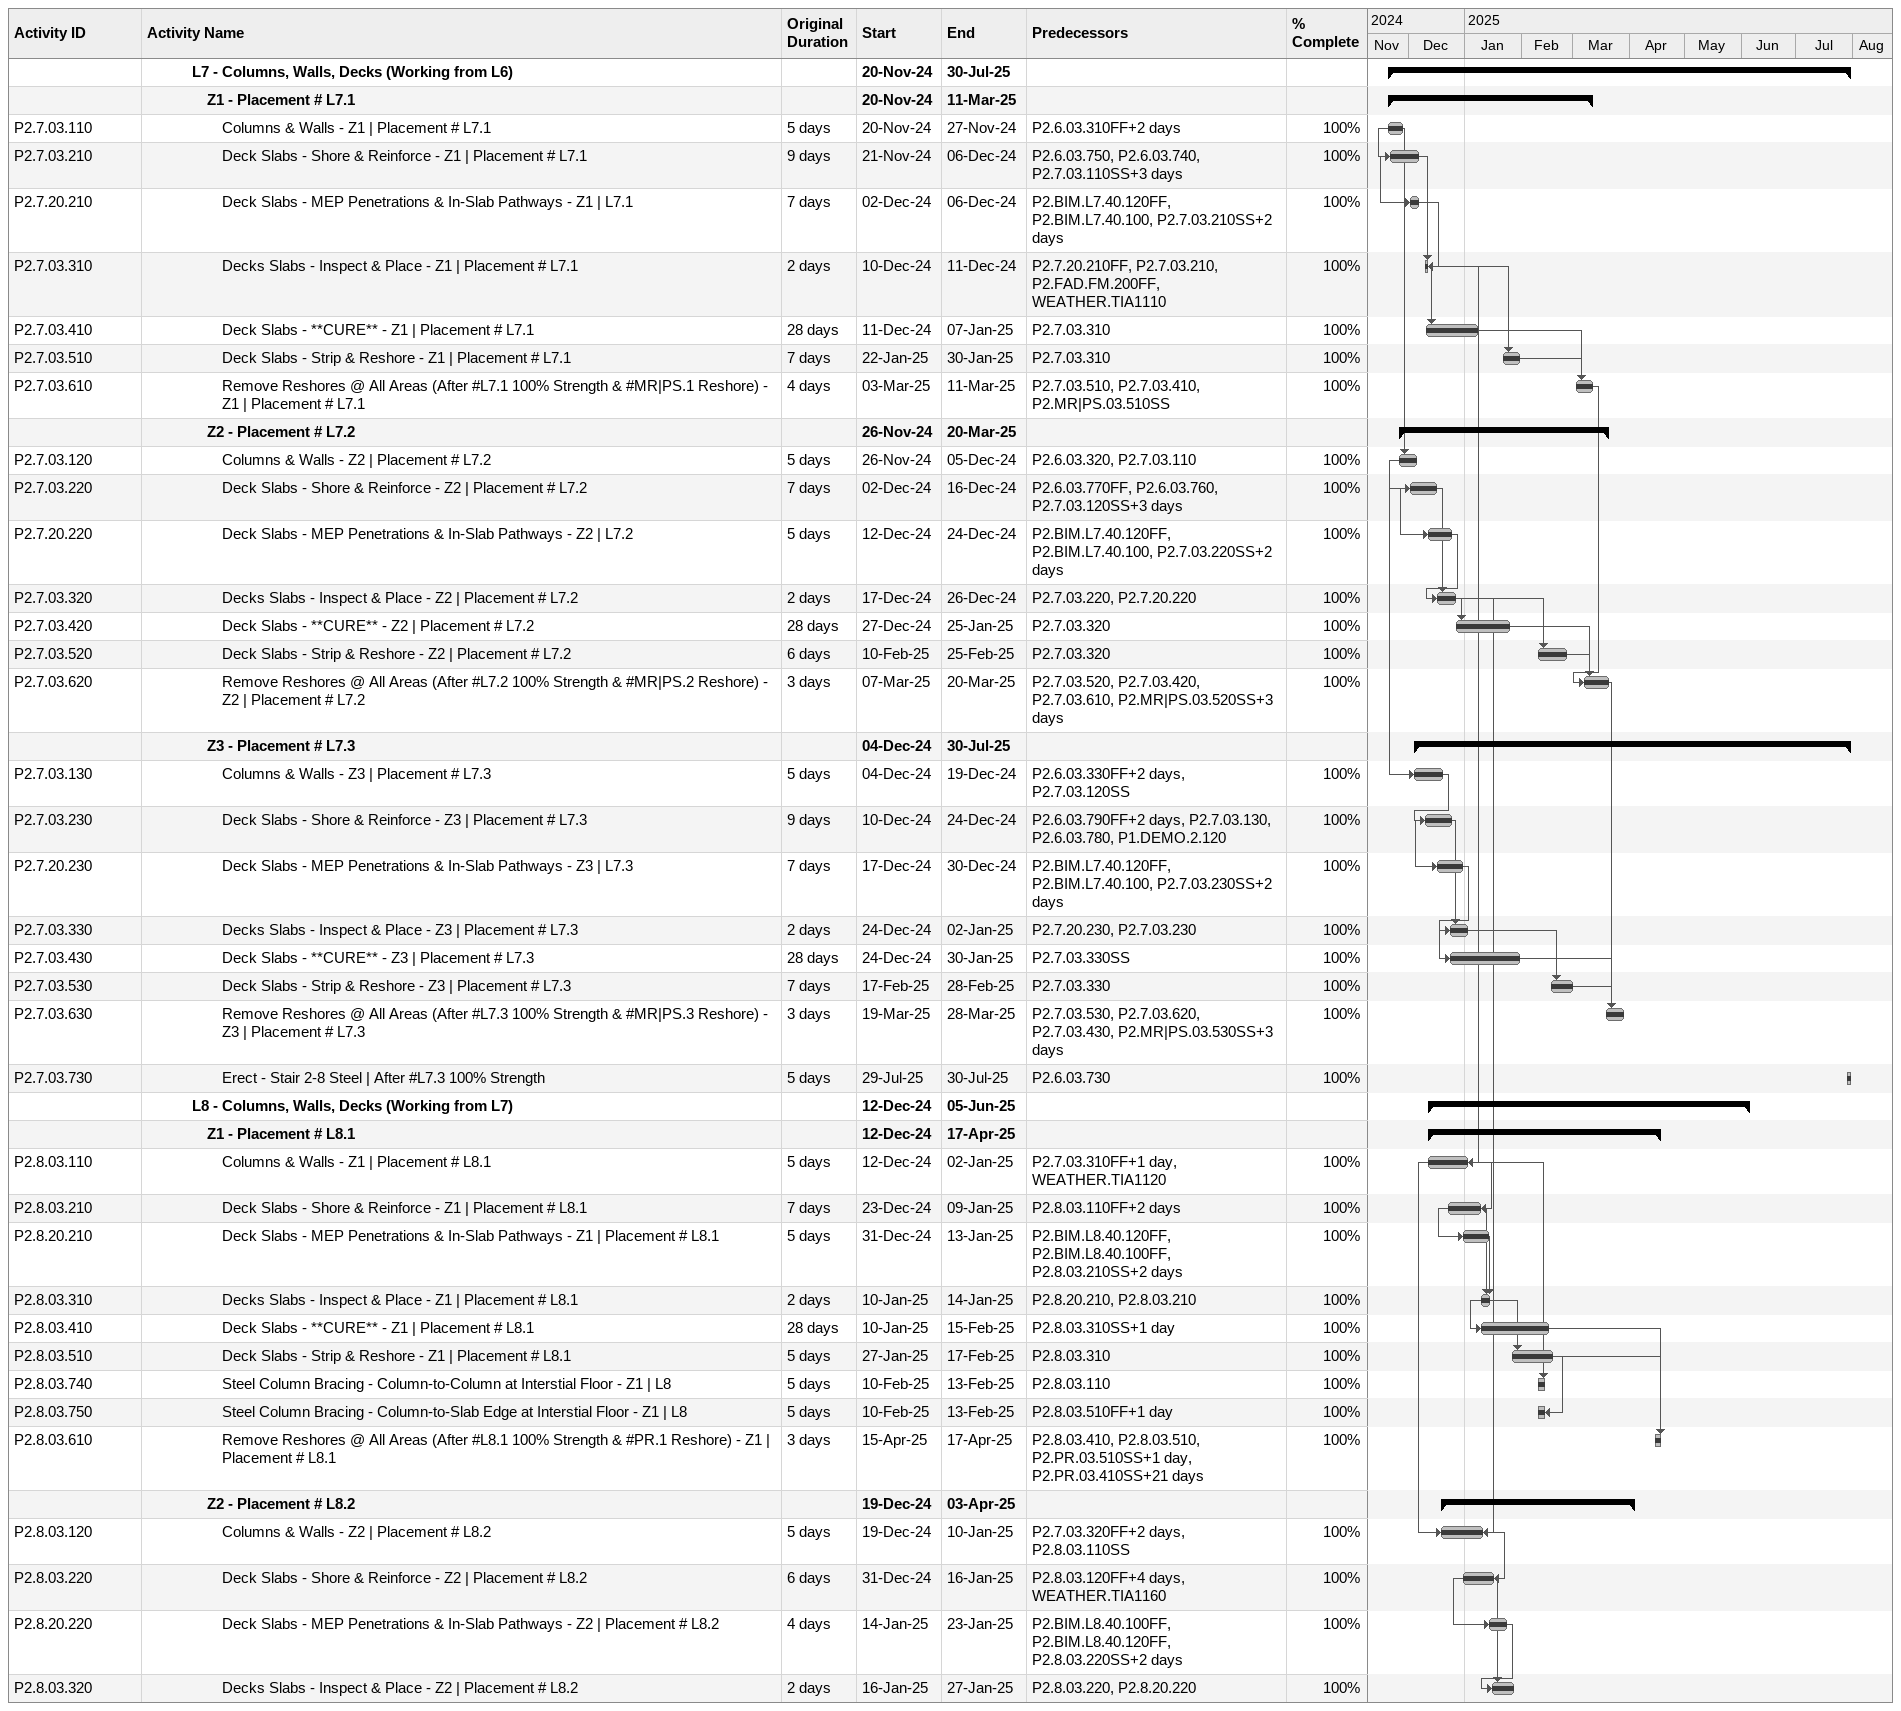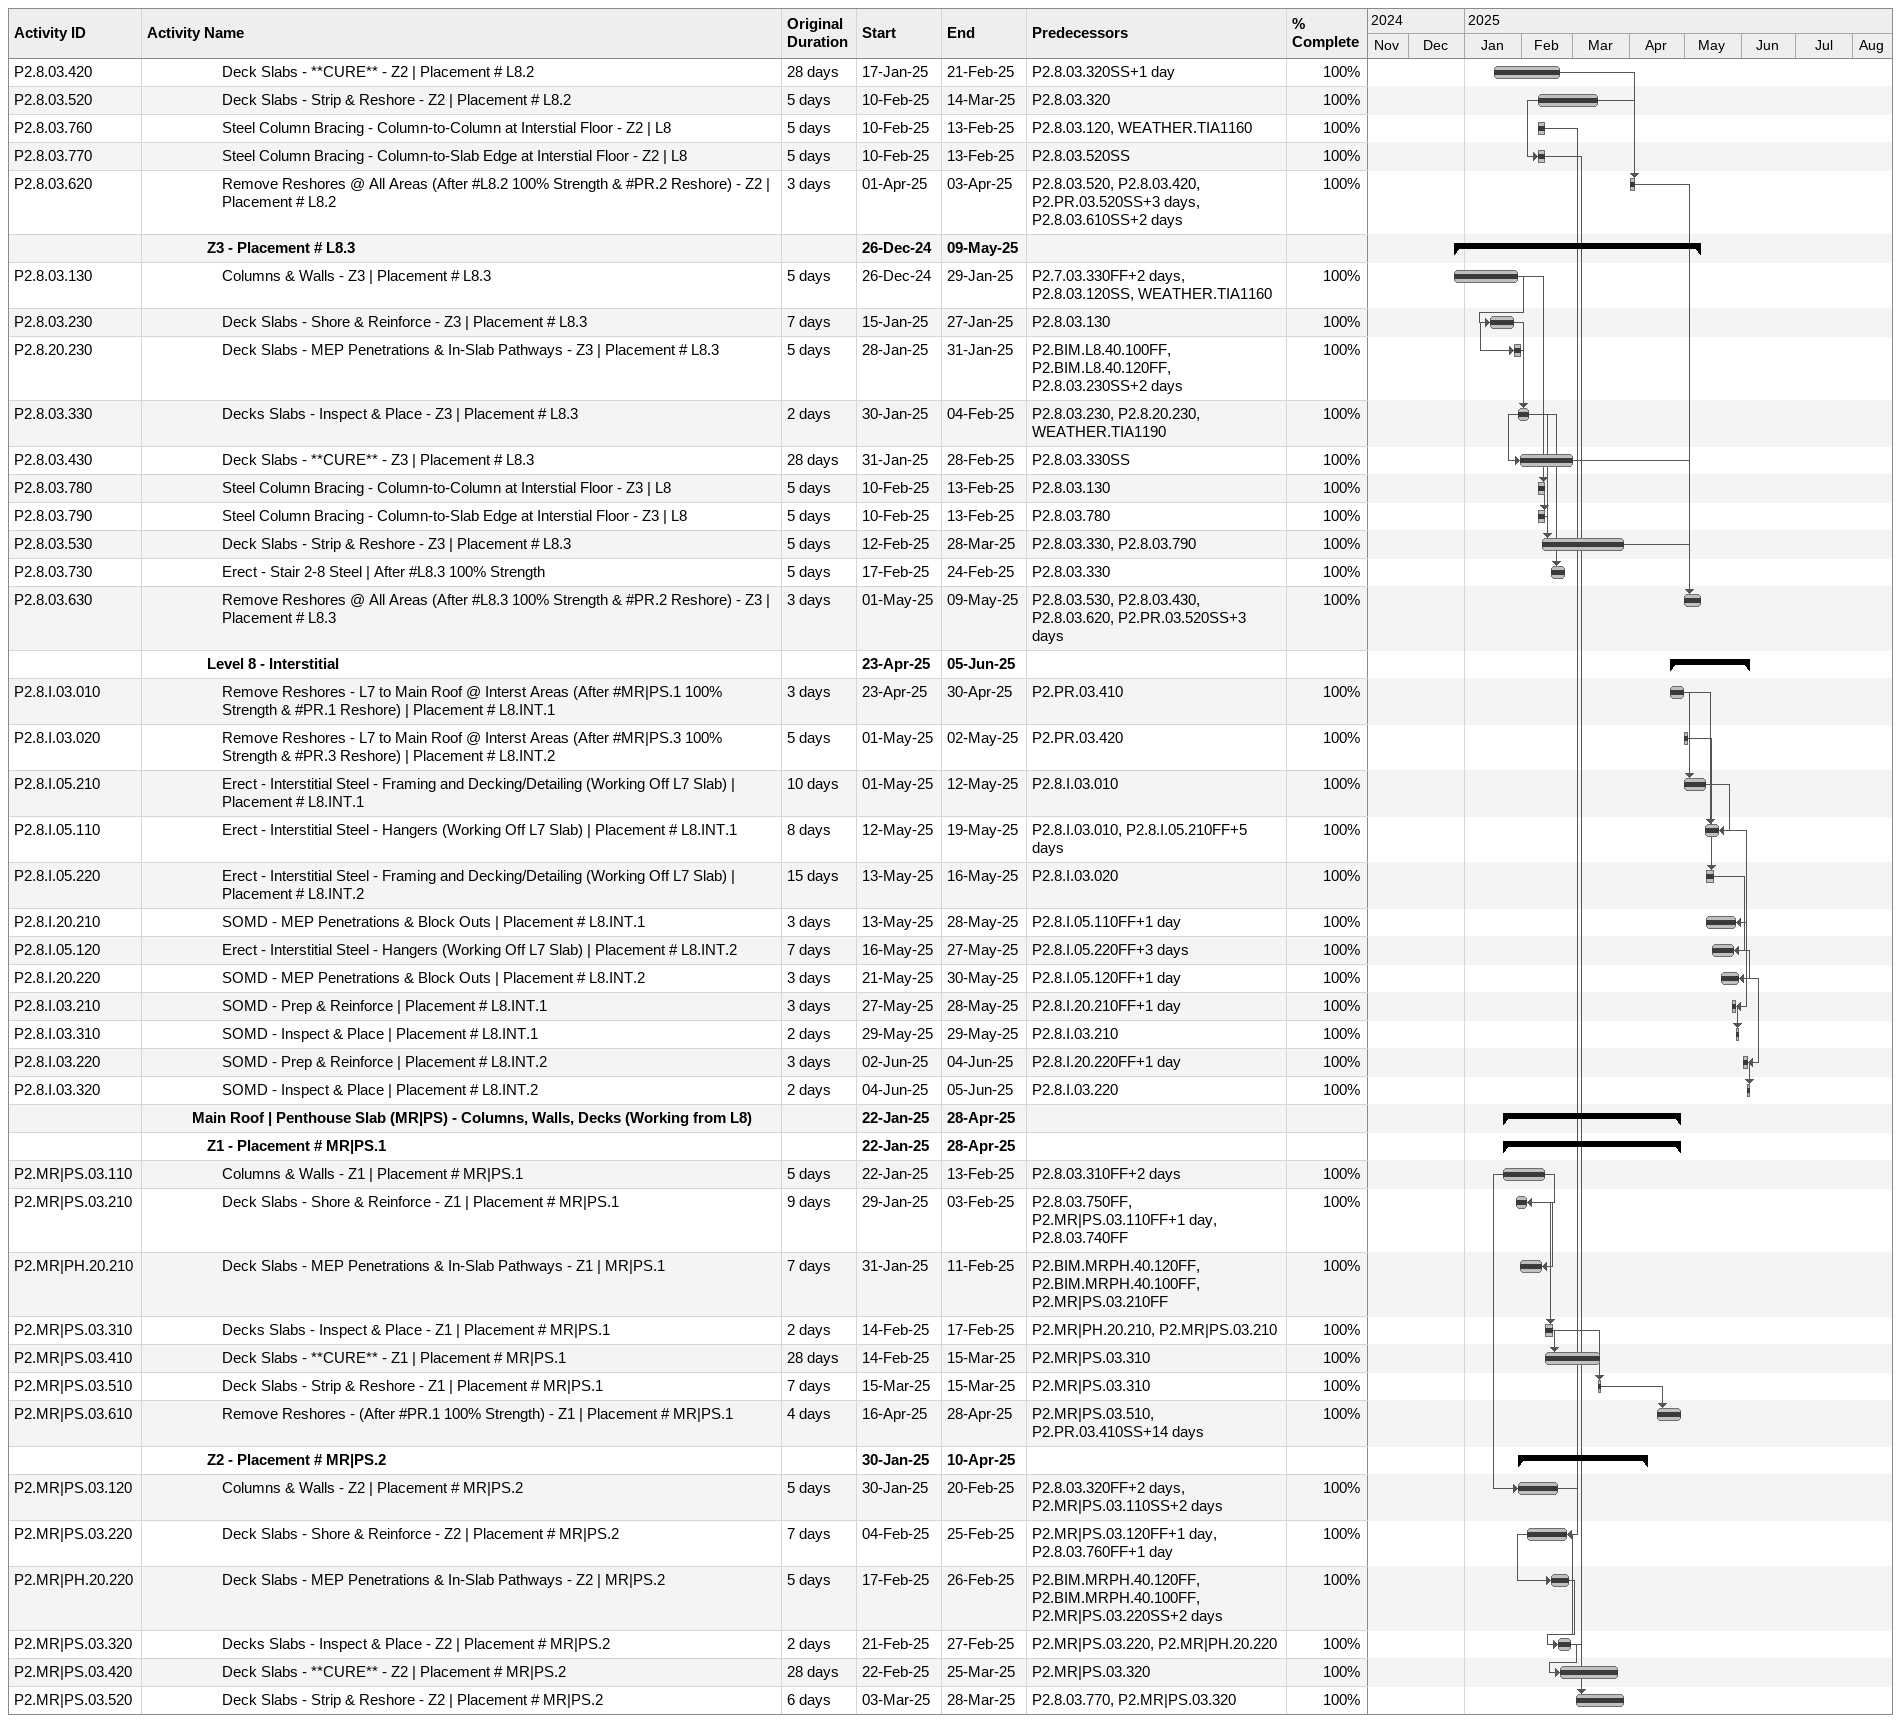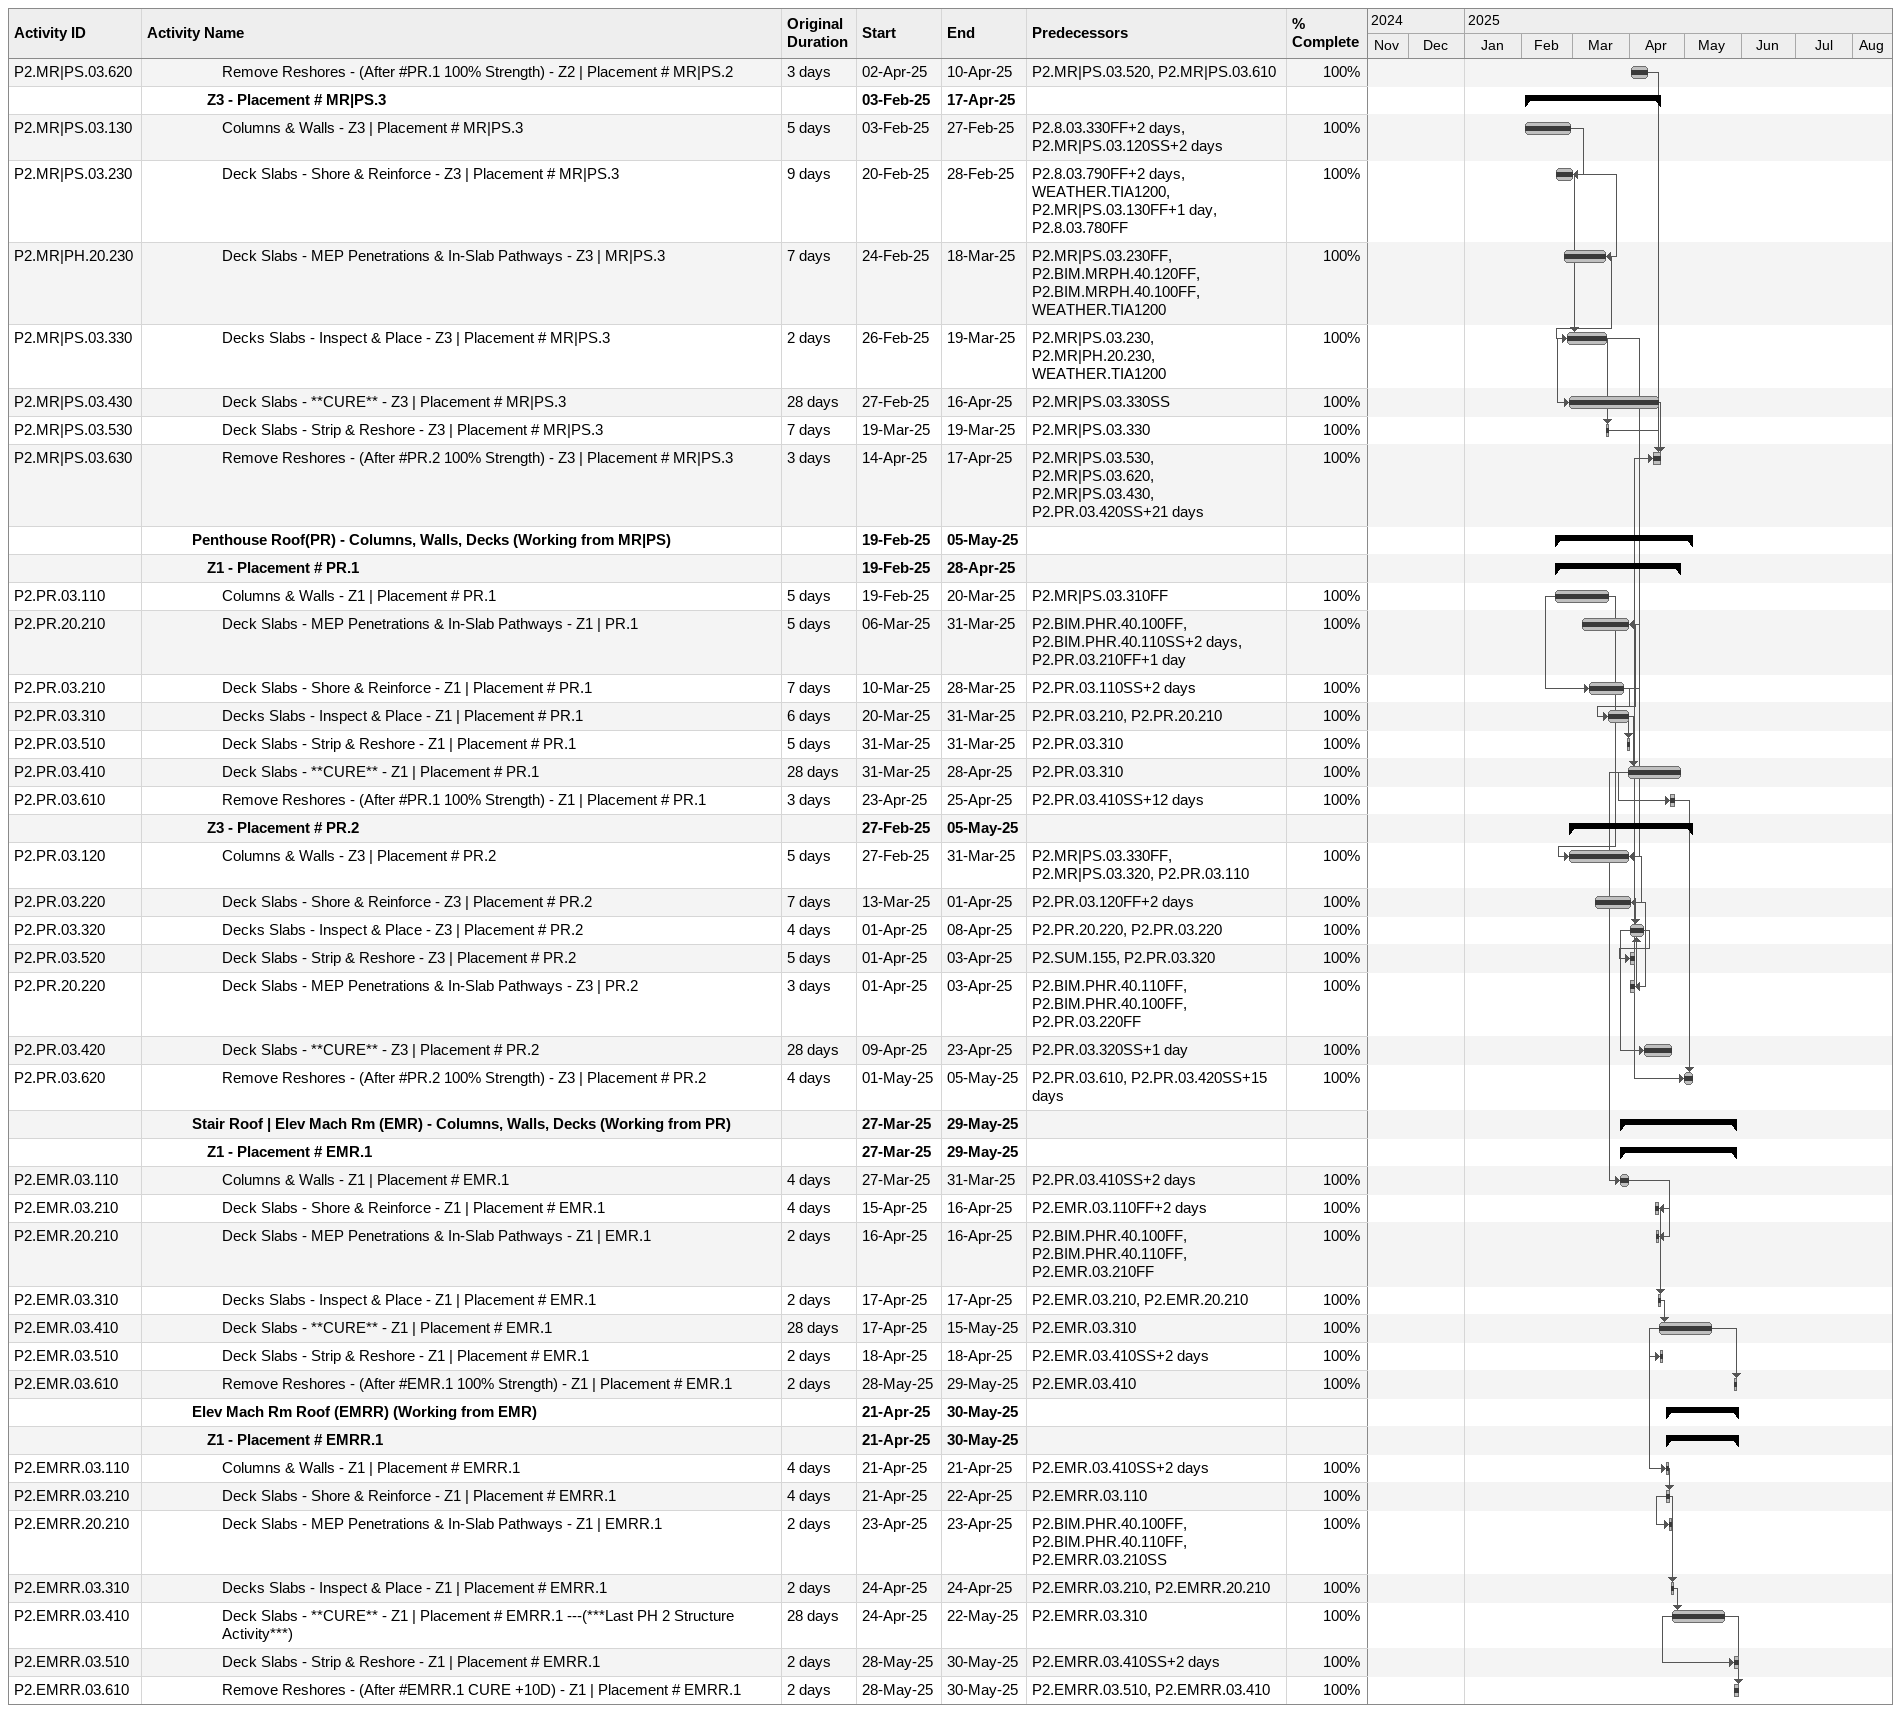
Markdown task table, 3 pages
| ID | Level | Task | Original duration | Start | Finish | Predecessors | % complete |
|---|---|---|---|---|---|---|---|
|  | 4 | **L7 - Columns, Walls, Decks (Working from L6)** |  | 2024-11-20 | 2025-07-30 |  |  |
|  | 5 | **Z1 - Placement # L7.1** |  | 2024-11-20 | 2025-03-11 |  |  |
| P2.7.03.110 | 6 | Columns & Walls - Z1 \| Placement # L7.1 | 5d | 2024-11-20 | 2024-11-27 | P2.6.03.310FF+2d | 100 |
| P2.7.03.210 | 6 | Deck Slabs - Shore & Reinforce - Z1 \| Placement # L7.1 | 9d | 2024-11-21 | 2024-12-06 | P2.6.03.750, P2.6.03.740, P2.7.03.110SS+3d | 100 |
| P2.7.20.210 | 6 | Deck Slabs - MEP Penetrations & In-Slab Pathways - Z1 \| L7.1 | 7d | 2024-12-02 | 2024-12-06 | P2.BIM.L7.40.120FF, P2.BIM.L7.40.100, P2.7.03.210SS+2d | 100 |
| P2.7.03.310 | 6 | Decks Slabs - Inspect & Place - Z1 \| Placement # L7.1 | 2d | 2024-12-10 | 2024-12-11 | P2.7.20.210FF, P2.7.03.210, P2.FAD.FM.200FF, WEATHER.TIA1110 | 100 |
| P2.7.03.410 | 6 | Deck Slabs - **CURE** - Z1 \| Placement # L7.1 | 28d | 2024-12-11 | 2025-01-07 | P2.7.03.310 | 100 |
| P2.7.03.510 | 6 | Deck Slabs - Strip & Reshore - Z1 \| Placement # L7.1 | 7d | 2025-01-22 | 2025-01-30 | P2.7.03.310 | 100 |
| P2.7.03.610 | 6 | Remove Reshores @ All Areas (After #L7.1 100% Strength & #MR\|PS.1 Reshore) - Z1 \| Placement # L7.1 | 4d | 2025-03-03 | 2025-03-11 | P2.7.03.510, P2.7.03.410, P2.MR\|PS.03.510SS | 100 |
|  | 5 | **Z2 - Placement # L7.2** |  | 2024-11-26 | 2025-03-20 |  |  |
| P2.7.03.120 | 6 | Columns & Walls - Z2 \| Placement # L7.2 | 5d | 2024-11-26 | 2024-12-05 | P2.6.03.320, P2.7.03.110 | 100 |
| P2.7.03.220 | 6 | Deck Slabs - Shore & Reinforce - Z2 \| Placement # L7.2 | 7d | 2024-12-02 | 2024-12-16 | P2.6.03.770FF, P2.6.03.760, P2.7.03.120SS+3d | 100 |
| P2.7.20.220 | 6 | Deck Slabs - MEP Penetrations & In-Slab Pathways - Z2 \| L7.2 | 5d | 2024-12-12 | 2024-12-24 | P2.BIM.L7.40.120FF, P2.BIM.L7.40.100, P2.7.03.220SS+2d | 100 |
| P2.7.03.320 | 6 | Decks Slabs - Inspect & Place - Z2 \| Placement # L7.2 | 2d | 2024-12-17 | 2024-12-26 | P2.7.03.220, P2.7.20.220 | 100 |
| P2.7.03.420 | 6 | Deck Slabs - **CURE** - Z2 \| Placement # L7.2 | 28d | 2024-12-27 | 2025-01-25 | P2.7.03.320 | 100 |
| P2.7.03.520 | 6 | Deck Slabs - Strip & Reshore - Z2 \| Placement # L7.2 | 6d | 2025-02-10 | 2025-02-25 | P2.7.03.320 | 100 |
| P2.7.03.620 | 6 | Remove Reshores @ All Areas (After #L7.2 100% Strength & #MR\|PS.2 Reshore) - Z2 \| Placement # L7.2 | 3d | 2025-03-07 | 2025-03-20 | P2.7.03.520, P2.7.03.420, P2.7.03.610, P2.MR\|PS.03.520SS+3d | 100 |
|  | 5 | **Z3 - Placement # L7.3** |  | 2024-12-04 | 2025-07-30 |  |  |
| P2.7.03.130 | 6 | Columns & Walls - Z3 \| Placement # L7.3 | 5d | 2024-12-04 | 2024-12-19 | P2.6.03.330FF+2d, P2.7.03.120SS | 100 |
| P2.7.03.230 | 6 | Deck Slabs - Shore & Reinforce - Z3 \| Placement # L7.3 | 9d | 2024-12-10 | 2024-12-24 | P2.6.03.790FF+2d, P2.7.03.130, P2.6.03.780, P1.DEMO.2.120 | 100 |
| P2.7.20.230 | 6 | Deck Slabs - MEP Penetrations & In-Slab Pathways - Z3 \| L7.3 | 7d | 2024-12-17 | 2024-12-30 | P2.BIM.L7.40.120FF, P2.BIM.L7.40.100, P2.7.03.230SS+2d | 100 |
| P2.7.03.330 | 6 | Decks Slabs - Inspect & Place - Z3 \| Placement # L7.3 | 2d | 2024-12-24 | 2025-01-02 | P2.7.20.230, P2.7.03.230 | 100 |
| P2.7.03.430 | 6 | Deck Slabs - **CURE** - Z3 \| Placement # L7.3 | 28d | 2024-12-24 | 2025-01-30 | P2.7.03.330SS | 100 |
| P2.7.03.530 | 6 | Deck Slabs - Strip & Reshore - Z3 \| Placement # L7.3 | 7d | 2025-02-17 | 2025-02-28 | P2.7.03.330 | 100 |
| P2.7.03.630 | 6 | Remove Reshores @ All Areas (After #L7.3 100% Strength & #MR\|PS.3 Reshore) - Z3 \| Placement # L7.3 | 3d | 2025-03-19 | 2025-03-28 | P2.7.03.530, P2.7.03.620, P2.7.03.430, P2.MR\|PS.03.530SS+3d | 100 |
| P2.7.03.730 | 6 | Erect - Stair 2-8 Steel \| After #L7.3 100% Strength | 5d | 2025-07-29 | 2025-07-30 | P2.6.03.730 | 100 |
|  | 4 | **L8 - Columns, Walls, Decks (Working from L7)** |  | 2024-12-12 | 2025-06-05 |  |  |
|  | 5 | **Z1 - Placement # L8.1** |  | 2024-12-12 | 2025-04-17 |  |  |
| P2.8.03.110 | 6 | Columns & Walls - Z1 \| Placement # L8.1 | 5d | 2024-12-12 | 2025-01-02 | P2.7.03.310FF+1d, WEATHER.TIA1120 | 100 |
| P2.8.03.210 | 6 | Deck Slabs - Shore & Reinforce - Z1 \| Placement # L8.1 | 7d | 2024-12-23 | 2025-01-09 | P2.8.03.110FF+2d | 100 |
| P2.8.20.210 | 6 | Deck Slabs - MEP Penetrations & In-Slab Pathways - Z1 \| Placement # L8.1 | 5d | 2024-12-31 | 2025-01-13 | P2.BIM.L8.40.120FF, P2.BIM.L8.40.100FF, P2.8.03.210SS+2d | 100 |
| P2.8.03.310 | 6 | Decks Slabs - Inspect & Place - Z1 \| Placement # L8.1 | 2d | 2025-01-10 | 2025-01-14 | P2.8.20.210, P2.8.03.210 | 100 |
| P2.8.03.410 | 6 | Deck Slabs - **CURE** - Z1 \| Placement # L8.1 | 28d | 2025-01-10 | 2025-02-15 | P2.8.03.310SS+1d | 100 |
| P2.8.03.510 | 6 | Deck Slabs - Strip & Reshore - Z1 \| Placement # L8.1 | 5d | 2025-01-27 | 2025-02-17 | P2.8.03.310 | 100 |
| P2.8.03.740 | 6 | Steel Column Bracing - Column-to-Column at Interstial Floor - Z1 \| L8 | 5d | 2025-02-10 | 2025-02-13 | P2.8.03.110 | 100 |
| P2.8.03.750 | 6 | Steel Column Bracing - Column-to-Slab Edge at Interstial Floor - Z1 \| L8 | 5d | 2025-02-10 | 2025-02-13 | P2.8.03.510FF+1d | 100 |
| P2.8.03.610 | 6 | Remove Reshores @ All Areas (After #L8.1 100% Strength & #PR.1 Reshore) - Z1 \| Placement # L8.1 | 3d | 2025-04-15 | 2025-04-17 | P2.8.03.410, P2.8.03.510, P2.PR.03.510SS+1d, P2.PR.03.410SS+21d | 100 |
|  | 5 | **Z2 - Placement # L8.2** |  | 2024-12-19 | 2025-04-03 |  |  |
| P2.8.03.120 | 6 | Columns & Walls - Z2 \| Placement # L8.2 | 5d | 2024-12-19 | 2025-01-10 | P2.7.03.320FF+2d, P2.8.03.110SS | 100 |
| P2.8.03.220 | 6 | Deck Slabs - Shore & Reinforce - Z2 \| Placement # L8.2 | 6d | 2024-12-31 | 2025-01-16 | P2.8.03.120FF+4d, WEATHER.TIA1160 | 100 |
| P2.8.20.220 | 6 | Deck Slabs - MEP Penetrations & In-Slab Pathways - Z2 \| Placement # L8.2 | 4d | 2025-01-14 | 2025-01-23 | P2.BIM.L8.40.100FF, P2.BIM.L8.40.120FF, P2.8.03.220SS+2d | 100 |
| P2.8.03.320 | 6 | Decks Slabs - Inspect & Place - Z2 \| Placement # L8.2 | 2d | 2025-01-16 | 2025-01-27 | P2.8.03.220, P2.8.20.220 | 100 |
| P2.8.03.420 | 6 | Deck Slabs - **CURE** - Z2 \| Placement # L8.2 | 28d | 2025-01-17 | 2025-02-21 | P2.8.03.320SS+1d | 100 |
| P2.8.03.520 | 6 | Deck Slabs - Strip & Reshore - Z2 \| Placement # L8.2 | 5d | 2025-02-10 | 2025-03-14 | P2.8.03.320 | 100 |
| P2.8.03.760 | 6 | Steel Column Bracing - Column-to-Column at Interstial Floor - Z2 \| L8 | 5d | 2025-02-10 | 2025-02-13 | P2.8.03.120, WEATHER.TIA1160 | 100 |
| P2.8.03.770 | 6 | Steel Column Bracing - Column-to-Slab Edge at Interstial Floor - Z2 \| L8 | 5d | 2025-02-10 | 2025-02-13 | P2.8.03.520SS | 100 |
| P2.8.03.620 | 6 | Remove Reshores @ All Areas (After #L8.2 100% Strength & #PR.2 Reshore) - Z2 \| Placement # L8.2 | 3d | 2025-04-01 | 2025-04-03 | P2.8.03.520, P2.8.03.420, P2.PR.03.520SS+3d, P2.8.03.610SS+2d | 100 |
|  | 5 | **Z3 - Placement # L8.3** |  | 2024-12-26 | 2025-05-09 |  |  |
| P2.8.03.130 | 6 | Columns & Walls - Z3 \| Placement # L8.3 | 5d | 2024-12-26 | 2025-01-29 | P2.7.03.330FF+2d, P2.8.03.120SS, WEATHER.TIA1160 | 100 |
| P2.8.03.230 | 6 | Deck Slabs - Shore & Reinforce - Z3 \| Placement # L8.3 | 7d | 2025-01-15 | 2025-01-27 | P2.8.03.130 | 100 |
| P2.8.20.230 | 6 | Deck Slabs - MEP Penetrations & In-Slab Pathways - Z3 \| Placement # L8.3 | 5d | 2025-01-28 | 2025-01-31 | P2.BIM.L8.40.100FF, P2.BIM.L8.40.120FF, P2.8.03.230SS+2d | 100 |
| P2.8.03.330 | 6 | Decks Slabs - Inspect & Place - Z3 \| Placement # L8.3 | 2d | 2025-01-30 | 2025-02-04 | P2.8.03.230, P2.8.20.230, WEATHER.TIA1190 | 100 |
| P2.8.03.430 | 6 | Deck Slabs - **CURE** - Z3 \| Placement # L8.3 | 28d | 2025-01-31 | 2025-02-28 | P2.8.03.330SS | 100 |
| P2.8.03.780 | 6 | Steel Column Bracing - Column-to-Column at Interstial Floor - Z3 \| L8 | 5d | 2025-02-10 | 2025-02-13 | P2.8.03.130 | 100 |
| P2.8.03.790 | 6 | Steel Column Bracing - Column-to-Slab Edge at Interstial Floor - Z3 \| L8 | 5d | 2025-02-10 | 2025-02-13 | P2.8.03.780 | 100 |
| P2.8.03.530 | 6 | Deck Slabs - Strip & Reshore - Z3 \| Placement # L8.3 | 5d | 2025-02-12 | 2025-03-28 | P2.8.03.330, P2.8.03.790 | 100 |
| P2.8.03.730 | 6 | Erect - Stair 2-8 Steel \| After #L8.3 100% Strength | 5d | 2025-02-17 | 2025-02-24 | P2.8.03.330 | 100 |
| P2.8.03.630 | 6 | Remove Reshores @ All Areas (After #L8.3 100% Strength & #PR.2 Reshore) - Z3 \| Placement # L8.3 | 3d | 2025-05-01 | 2025-05-09 | P2.8.03.530, P2.8.03.430, P2.8.03.620, P2.PR.03.520SS+3d | 100 |
|  | 5 | **Level 8 - Interstitial** |  | 2025-04-23 | 2025-06-05 |  |  |
| P2.8.I.03.010 | 6 | Remove Reshores - L7 to Main Roof @ Interst Areas (After #MR\|PS.1 100% Strength & #PR.1 Reshore) \| Placement # L8.INT.1 | 3d | 2025-04-23 | 2025-04-30 | P2.PR.03.410 | 100 |
| P2.8.I.03.020 | 6 | Remove Reshores - L7 to Main Roof @ Interst Areas (After #MR\|PS.3 100% Strength & #PR.3 Reshore) \| Placement # L8.INT.2 | 5d | 2025-05-01 | 2025-05-02 | P2.PR.03.420 | 100 |
| P2.8.I.05.210 | 6 | Erect - Interstitial Steel - Framing and Decking/Detailing (Working Off L7 Slab) \| Placement # L8.INT.1 | 10d | 2025-05-01 | 2025-05-12 | P2.8.I.03.010 | 100 |
| P2.8.I.05.110 | 6 | Erect - Interstitial Steel - Hangers (Working Off L7 Slab) \| Placement # L8.INT.1 | 8d | 2025-05-12 | 2025-05-19 | P2.8.I.03.010, P2.8.I.05.210FF+5d | 100 |
| P2.8.I.05.220 | 6 | Erect - Interstitial Steel - Framing and Decking/Detailing (Working Off L7 Slab) \| Placement # L8.INT.2 | 15d | 2025-05-13 | 2025-05-16 | P2.8.I.03.020 | 100 |
| P2.8.I.20.210 | 6 | SOMD - MEP Penetrations & Block Outs \| Placement # L8.INT.1 | 3d | 2025-05-13 | 2025-05-28 | P2.8.I.05.110FF+1d | 100 |
| P2.8.I.05.120 | 6 | Erect - Interstitial Steel - Hangers (Working Off L7 Slab) \| Placement # L8.INT.2 | 7d | 2025-05-16 | 2025-05-27 | P2.8.I.05.220FF+3d | 100 |
| P2.8.I.20.220 | 6 | SOMD - MEP Penetrations & Block Outs \| Placement # L8.INT.2 | 3d | 2025-05-21 | 2025-05-30 | P2.8.I.05.120FF+1d | 100 |
| P2.8.I.03.210 | 6 | SOMD - Prep & Reinforce \| Placement # L8.INT.1 | 3d | 2025-05-27 | 2025-05-28 | P2.8.I.20.210FF+1d | 100 |
| P2.8.I.03.310 | 6 | SOMD - Inspect & Place \| Placement # L8.INT.1 | 2d | 2025-05-29 | 2025-05-29 | P2.8.I.03.210 | 100 |
| P2.8.I.03.220 | 6 | SOMD - Prep & Reinforce \| Placement # L8.INT.2 | 3d | 2025-06-02 | 2025-06-04 | P2.8.I.20.220FF+1d | 100 |
| P2.8.I.03.320 | 6 | SOMD - Inspect & Place \| Placement # L8.INT.2 | 2d | 2025-06-04 | 2025-06-05 | P2.8.I.03.220 | 100 |
|  | 4 | **Main Roof \| Penthouse Slab (MR\|PS) - Columns, Walls, Decks (Working from L8)** |  | 2025-01-22 | 2025-04-28 |  |  |
|  | 5 | **Z1 - Placement # MR\|PS.1** |  | 2025-01-22 | 2025-04-28 |  |  |
| P2.MR\|PS.03.110 | 6 | Columns & Walls - Z1 \| Placement # MR\|PS.1 | 5d | 2025-01-22 | 2025-02-13 | P2.8.03.310FF+2d | 100 |
| P2.MR\|PS.03.210 | 6 | Deck Slabs - Shore & Reinforce - Z1 \| Placement # MR\|PS.1 | 9d | 2025-01-29 | 2025-02-03 | P2.8.03.750FF, P2.MR\|PS.03.110FF+1d, P2.8.03.740FF | 100 |
| P2.MR\|PH.20.210 | 6 | Deck Slabs - MEP Penetrations & In-Slab Pathways - Z1 \| MR\|PS.1 | 7d | 2025-01-31 | 2025-02-11 | P2.BIM.MRPH.40.120FF, P2.BIM.MRPH.40.100FF, P2.MR\|PS.03.210FF | 100 |
| P2.MR\|PS.03.310 | 6 | Decks Slabs - Inspect & Place - Z1 \| Placement # MR\|PS.1 | 2d | 2025-02-14 | 2025-02-17 | P2.MR\|PH.20.210, P2.MR\|PS.03.210 | 100 |
| P2.MR\|PS.03.410 | 6 | Deck Slabs - **CURE** - Z1 \| Placement # MR\|PS.1 | 28d | 2025-02-14 | 2025-03-15 | P2.MR\|PS.03.310 | 100 |
| P2.MR\|PS.03.510 | 6 | Deck Slabs - Strip & Reshore - Z1 \| Placement # MR\|PS.1 | 7d | 2025-03-15 | 2025-03-15 | P2.MR\|PS.03.310 | 100 |
| P2.MR\|PS.03.610 | 6 | Remove Reshores - (After #PR.1 100% Strength) - Z1 \| Placement # MR\|PS.1 | 4d | 2025-04-16 | 2025-04-28 | P2.MR\|PS.03.510, P2.PR.03.410SS+14d | 100 |
|  | 5 | **Z2 - Placement # MR\|PS.2** |  | 2025-01-30 | 2025-04-10 |  |  |
| P2.MR\|PS.03.120 | 6 | Columns & Walls - Z2 \| Placement # MR\|PS.2 | 5d | 2025-01-30 | 2025-02-20 | P2.8.03.320FF+2d, P2.MR\|PS.03.110SS+2d | 100 |
| P2.MR\|PS.03.220 | 6 | Deck Slabs - Shore & Reinforce - Z2 \| Placement # MR\|PS.2 | 7d | 2025-02-04 | 2025-02-25 | P2.MR\|PS.03.120FF+1d, P2.8.03.760FF+1d | 100 |
| P2.MR\|PH.20.220 | 6 | Deck Slabs - MEP Penetrations & In-Slab Pathways - Z2 \| MR\|PS.2 | 5d | 2025-02-17 | 2025-02-26 | P2.BIM.MRPH.40.120FF, P2.BIM.MRPH.40.100FF, P2.MR\|PS.03.220SS+2d | 100 |
| P2.MR\|PS.03.320 | 6 | Decks Slabs - Inspect & Place - Z2 \| Placement # MR\|PS.2 | 2d | 2025-02-21 | 2025-02-27 | P2.MR\|PS.03.220, P2.MR\|PH.20.220 | 100 |
| P2.MR\|PS.03.420 | 6 | Deck Slabs - **CURE** - Z2 \| Placement # MR\|PS.2 | 28d | 2025-02-22 | 2025-03-25 | P2.MR\|PS.03.320 | 100 |
| P2.MR\|PS.03.520 | 6 | Deck Slabs - Strip & Reshore - Z2 \| Placement # MR\|PS.2 | 6d | 2025-03-03 | 2025-03-28 | P2.8.03.770, P2.MR\|PS.03.320 | 100 |
| P2.MR\|PS.03.620 | 6 | Remove Reshores - (After #PR.1 100% Strength) - Z2 \| Placement # MR\|PS.2 | 3d | 2025-04-02 | 2025-04-10 | P2.MR\|PS.03.520, P2.MR\|PS.03.610 | 100 |
|  | 5 | **Z3 - Placement # MR\|PS.3** |  | 2025-02-03 | 2025-04-17 |  |  |
| P2.MR\|PS.03.130 | 6 | Columns & Walls - Z3 \| Placement # MR\|PS.3 | 5d | 2025-02-03 | 2025-02-27 | P2.8.03.330FF+2d, P2.MR\|PS.03.120SS+2d | 100 |
| P2.MR\|PS.03.230 | 6 | Deck Slabs - Shore & Reinforce - Z3 \| Placement # MR\|PS.3 | 9d | 2025-02-20 | 2025-02-28 | P2.8.03.790FF+2d, WEATHER.TIA1200, P2.MR\|PS.03.130FF+1d, P2.8.03.780FF | 100 |
| P2.MR\|PH.20.230 | 6 | Deck Slabs - MEP Penetrations & In-Slab Pathways - Z3 \| MR\|PS.3 | 7d | 2025-02-24 | 2025-03-18 | P2.MR\|PS.03.230FF, P2.BIM.MRPH.40.120FF, P2.BIM.MRPH.40.100FF, WEATHER.TIA1200 | 100 |
| P2.MR\|PS.03.330 | 6 | Decks Slabs - Inspect & Place - Z3 \| Placement # MR\|PS.3 | 2d | 2025-02-26 | 2025-03-19 | P2.MR\|PS.03.230, P2.MR\|PH.20.230, WEATHER.TIA1200 | 100 |
| P2.MR\|PS.03.430 | 6 | Deck Slabs - **CURE** - Z3 \| Placement # MR\|PS.3 | 28d | 2025-02-27 | 2025-04-16 | P2.MR\|PS.03.330SS | 100 |
| P2.MR\|PS.03.530 | 6 | Deck Slabs - Strip & Reshore - Z3 \| Placement # MR\|PS.3 | 7d | 2025-03-19 | 2025-03-19 | P2.MR\|PS.03.330 | 100 |
| P2.MR\|PS.03.630 | 6 | Remove Reshores - (After #PR.2 100% Strength) - Z3 \| Placement # MR\|PS.3 | 3d | 2025-04-14 | 2025-04-17 | P2.MR\|PS.03.530, P2.MR\|PS.03.620, P2.MR\|PS.03.430, P2.PR.03.420SS+21d | 100 |
|  | 4 | **Penthouse Roof(PR) - Columns, Walls, Decks (Working from MR\|PS)** |  | 2025-02-19 | 2025-05-05 |  |  |
|  | 5 | **Z1 - Placement # PR.1** |  | 2025-02-19 | 2025-04-28 |  |  |
| P2.PR.03.110 | 6 | Columns & Walls - Z1 \| Placement # PR.1 | 5d | 2025-02-19 | 2025-03-20 | P2.MR\|PS.03.310FF | 100 |
| P2.PR.20.210 | 6 | Deck Slabs - MEP Penetrations & In-Slab Pathways - Z1 \| PR.1 | 5d | 2025-03-06 | 2025-03-31 | P2.BIM.PHR.40.100FF, P2.BIM.PHR.40.110SS+2d, P2.PR.03.210FF+1d | 100 |
| P2.PR.03.210 | 6 | Deck Slabs - Shore & Reinforce - Z1 \| Placement # PR.1 | 7d | 2025-03-10 | 2025-03-28 | P2.PR.03.110SS+2d | 100 |
| P2.PR.03.310 | 6 | Decks Slabs - Inspect & Place - Z1 \| Placement # PR.1 | 6d | 2025-03-20 | 2025-03-31 | P2.PR.03.210, P2.PR.20.210 | 100 |
| P2.PR.03.510 | 6 | Deck Slabs - Strip & Reshore - Z1 \| Placement # PR.1 | 5d | 2025-03-31 | 2025-03-31 | P2.PR.03.310 | 100 |
| P2.PR.03.410 | 6 | Deck Slabs - **CURE** - Z1 \| Placement # PR.1 | 28d | 2025-03-31 | 2025-04-28 | P2.PR.03.310 | 100 |
| P2.PR.03.610 | 6 | Remove Reshores - (After #PR.1 100% Strength) - Z1 \| Placement # PR.1 | 3d | 2025-04-23 | 2025-04-25 | P2.PR.03.410SS+12d | 100 |
|  | 5 | **Z3 - Placement # PR.2** |  | 2025-02-27 | 2025-05-05 |  |  |
| P2.PR.03.120 | 6 | Columns & Walls - Z3 \| Placement # PR.2 | 5d | 2025-02-27 | 2025-03-31 | P2.MR\|PS.03.330FF, P2.MR\|PS.03.320, P2.PR.03.110 | 100 |
| P2.PR.03.220 | 6 | Deck Slabs - Shore & Reinforce - Z3 \| Placement # PR.2 | 7d | 2025-03-13 | 2025-04-01 | P2.PR.03.120FF+2d | 100 |
| P2.PR.03.320 | 6 | Decks Slabs - Inspect & Place - Z3 \| Placement # PR.2 | 4d | 2025-04-01 | 2025-04-08 | P2.PR.20.220, P2.PR.03.220 | 100 |
| P2.PR.03.520 | 6 | Deck Slabs - Strip & Reshore - Z3 \| Placement # PR.2 | 5d | 2025-04-01 | 2025-04-03 | P2.SUM.155, P2.PR.03.320 | 100 |
| P2.PR.20.220 | 6 | Deck Slabs - MEP Penetrations & In-Slab Pathways - Z3 \| PR.2 | 3d | 2025-04-01 | 2025-04-03 | P2.BIM.PHR.40.110FF, P2.BIM.PHR.40.100FF, P2.PR.03.220FF | 100 |
| P2.PR.03.420 | 6 | Deck Slabs - **CURE** - Z3 \| Placement # PR.2 | 28d | 2025-04-09 | 2025-04-23 | P2.PR.03.320SS+1d | 100 |
| P2.PR.03.620 | 6 | Remove Reshores - (After #PR.2 100% Strength) - Z3 \| Placement # PR.2 | 4d | 2025-05-01 | 2025-05-05 | P2.PR.03.610, P2.PR.03.420SS+15d | 100 |
|  | 4 | **Stair Roof \| Elev Mach Rm (EMR) - Columns, Walls, Decks (Working from PR)** |  | 2025-03-27 | 2025-05-29 |  |  |
|  | 5 | **Z1 - Placement # EMR.1** |  | 2025-03-27 | 2025-05-29 |  |  |
| P2.EMR.03.110 | 6 | Columns & Walls - Z1 \| Placement # EMR.1 | 4d | 2025-03-27 | 2025-03-31 | P2.PR.03.410SS+2d | 100 |
| P2.EMR.03.210 | 6 | Deck Slabs - Shore & Reinforce - Z1 \| Placement # EMR.1 | 4d | 2025-04-15 | 2025-04-16 | P2.EMR.03.110FF+2d | 100 |
| P2.EMR.20.210 | 6 | Deck Slabs - MEP Penetrations & In-Slab Pathways - Z1 \| EMR.1 | 2d | 2025-04-16 | 2025-04-16 | P2.BIM.PHR.40.100FF, P2.BIM.PHR.40.110FF, P2.EMR.03.210FF | 100 |
| P2.EMR.03.310 | 6 | Decks Slabs - Inspect & Place - Z1 \| Placement # EMR.1 | 2d | 2025-04-17 | 2025-04-17 | P2.EMR.03.210, P2.EMR.20.210 | 100 |
| P2.EMR.03.410 | 6 | Deck Slabs - **CURE** - Z1 \| Placement # EMR.1 | 28d | 2025-04-17 | 2025-05-15 | P2.EMR.03.310 | 100 |
| P2.EMR.03.510 | 6 | Deck Slabs - Strip & Reshore - Z1 \| Placement # EMR.1 | 2d | 2025-04-18 | 2025-04-18 | P2.EMR.03.410SS+2d | 100 |
| P2.EMR.03.610 | 6 | Remove Reshores - (After #EMR.1 100% Strength) - Z1 \| Placement # EMR.1 | 2d | 2025-05-28 | 2025-05-29 | P2.EMR.03.410 | 100 |
|  | 4 | **Elev Mach Rm Roof (EMRR) (Working from EMR)** |  | 2025-04-21 | 2025-05-30 |  |  |
|  | 5 | **Z1 - Placement # EMRR.1** |  | 2025-04-21 | 2025-05-30 |  |  |
| P2.EMRR.03.110 | 6 | Columns & Walls - Z1 \| Placement # EMRR.1 | 4d | 2025-04-21 | 2025-04-21 | P2.EMR.03.410SS+2d | 100 |
| P2.EMRR.03.210 | 6 | Deck Slabs - Shore & Reinforce - Z1 \| Placement # EMRR.1 | 4d | 2025-04-21 | 2025-04-22 | P2.EMRR.03.110 | 100 |
| P2.EMRR.20.210 | 6 | Deck Slabs - MEP Penetrations & In-Slab Pathways - Z1 \| EMRR.1 | 2d | 2025-04-23 | 2025-04-23 | P2.BIM.PHR.40.100FF, P2.BIM.PHR.40.110FF, P2.EMRR.03.210SS | 100 |
| P2.EMRR.03.310 | 6 | Decks Slabs - Inspect & Place - Z1 \| Placement # EMRR.1 | 2d | 2025-04-24 | 2025-04-24 | P2.EMRR.03.210, P2.EMRR.20.210 | 100 |
| P2.EMRR.03.410 | 6 | Deck Slabs - **CURE** - Z1 \| Placement # EMRR.1 ---(***Last PH 2 Structure Activity***) | 28d | 2025-04-24 | 2025-05-22 | P2.EMRR.03.310 | 100 |
| P2.EMRR.03.510 | 6 | Deck Slabs - Strip & Reshore - Z1 \| Placement # EMRR.1 | 2d | 2025-05-28 | 2025-05-30 | P2.EMRR.03.410SS+2d | 100 |
| P2.EMRR.03.610 | 6 | Remove Reshores - (After #EMRR.1 CURE +10D) - Z1 \| Placement # EMRR.1 | 2d | 2025-05-28 | 2025-05-30 | P2.EMRR.03.510, P2.EMRR.03.410 | 100 |
